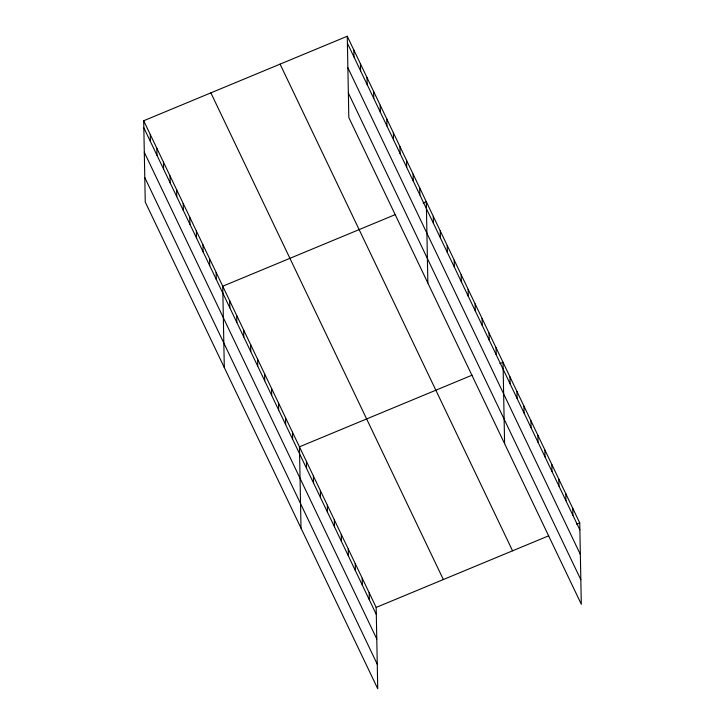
<?xml version="1.0" encoding="UTF-8"?>
<svg xmlns="http://www.w3.org/2000/svg" width="725" height="725" viewBox="0 0 725 725"><rect width="100%" height="100%" fill="white"/><g stroke="black" fill="none" stroke-linecap="round" stroke-linejoin="round"><path stroke-width="1.09" d="M143.695 120.749L376.175 607.423L377.734 688.75L145.254 202.076L143.695 120.749L347.266 36.25L579.746 522.924L581.305 604.251L348.825 117.577L347.266 36.25M395.306 214.591L222.738 286.221L224.297 367.548M423.21 203.009L426.309 201.722L427.868 283.04M472.02 375.197L299.452 446.827L301.011 528.144M499.924 363.606L503.032 362.319L504.591 443.646M376.175 607.423L548.743 535.793M576.647 524.211L579.746 522.924M347.402 43.237L579.882 529.921M347.873 67.769L580.353 554.444M348.353 93.045L580.834 579.719M280.086 64.135L512.566 550.81M210.875 92.863L443.347 579.538M143.822 127.745L376.302 614.419M144.293 152.268L376.773 638.952M144.782 177.543L377.263 664.218M572.768 508.325L572.904 515.312M565.799 493.725L565.935 500.712M558.821 479.125L558.957 486.112M551.852 464.526L551.988 471.513M544.874 449.926L545.01 456.913M537.905 435.326L538.032 442.313M530.927 420.727L531.062 427.714M523.948 406.127L524.084 413.114M516.979 391.527L517.115 398.514M510.001 376.918L510.137 383.915M496.054 347.719L496.19 354.715M489.076 333.119L489.212 340.116M482.107 318.52L482.243 325.516M475.129 303.92L475.265 310.916M468.16 289.32L468.287 296.317M461.182 274.721L461.317 281.708M454.203 260.121L454.339 267.108M447.234 245.521L447.37 252.508M440.256 230.922L440.392 237.909M433.287 216.322L433.423 223.309M419.721 187.929L419.857 194.925M413.132 174.145L413.268 181.132M406.553 160.352L406.68 167.339M399.964 146.559L400.1 153.555M393.376 132.775L393.512 139.762M386.788 118.982L386.923 125.978M380.199 105.198L380.335 112.185M373.611 91.404L373.747 98.401M367.031 77.62L367.158 84.608M360.443 63.827L360.579 70.823M369.197 592.823L369.333 599.82M353.854 50.043L353.99 57.03M362.219 578.224L362.355 585.22M355.25 563.624L355.386 570.62M348.272 549.024L348.408 556.021M341.303 534.425L341.43 541.412M334.325 519.825L334.461 526.812M327.347 505.225L327.483 512.213M320.377 490.626L320.513 497.613M313.399 476.026L313.535 483.013M306.43 461.426L306.557 468.413M292.474 432.227L292.61 439.214M285.505 417.627L285.641 424.614M278.527 403.018L278.663 410.015M271.558 388.419L271.694 395.415M264.58 373.819L264.716 380.815M257.611 359.219L257.737 366.216M250.632 344.62L250.768 351.616M243.654 330.02L243.79 337.016M236.685 315.42L236.821 322.417M229.707 300.821L229.843 307.808M216.15 272.428L216.286 279.424M209.561 258.644L209.697 265.631M202.973 244.851L203.109 251.847M196.384 231.067L196.52 238.054M189.796 217.273L189.932 224.27M183.217 203.489L183.343 210.477M176.628 189.696L176.764 196.683M170.04 175.903L170.176 182.899M163.451 162.119L163.587 169.106M156.863 148.326L156.999 155.322M150.274 134.542L150.41 141.529"/></g></svg>
